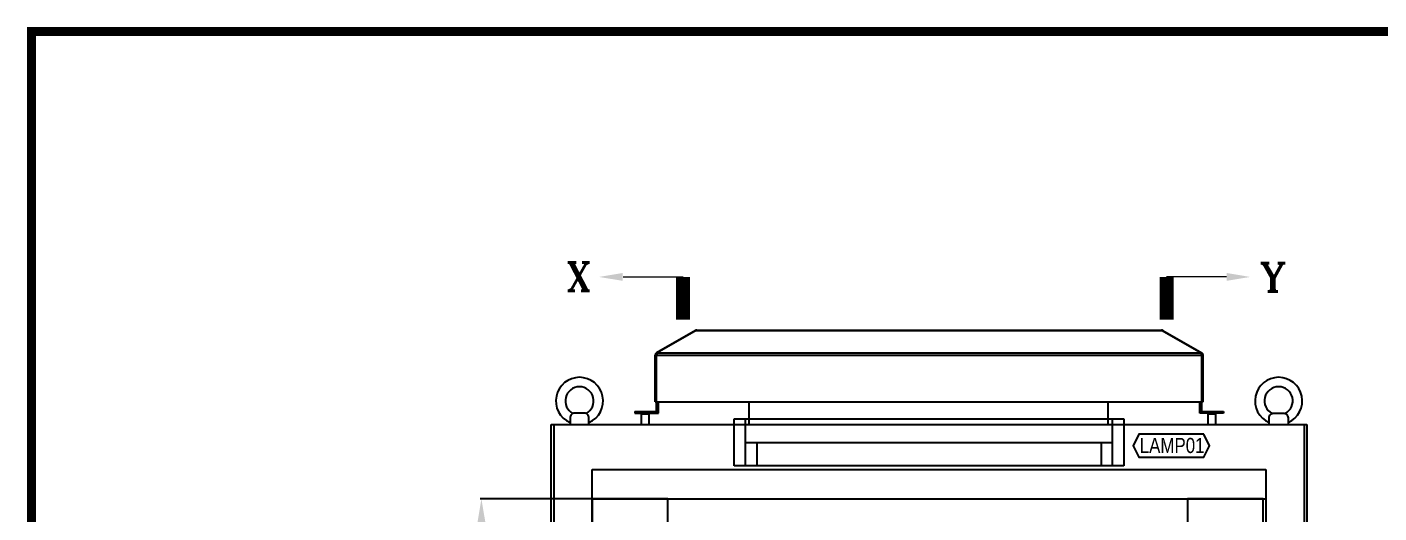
# Model space of a CAD drawing. Extents: x 81437 to 204847, y -54769 to -29444.
# Drawn here: x 91300 to 92731, y -51944 to -51430 of the extents above; entities that cross this region are included whole.
import ezdxf
from ezdxf.enums import TextEntityAlignment as Align
from ezdxf.lldxf.tags import DXFTag

# ---------------------------------------------------------------- set-up
doc = ezdxf.new("R2010")
doc.units = 0
doc.header["$LTSCALE"] = 100
doc.header["$MEASUREMENT"] = 0
for name, color, linetype in [('LOOP', 5, 'Continuous'), ('PANEL', 7, 'Continuous'), ('t', 1, 'Continuous'), ('TEXT', 7, 'Continuous')]:
    doc.layers.add(name, color=color, linetype=linetype)
doc.styles.add('HZ', font='arial.ttf', dxfattribs={"width": 0.7})
doc.styles.add('ROMANT', font='romant.shx')
doc.styles.get("Standard").update_dxf_attribs({"font": ''})
doc.styles.add('微软雅黑', font='')
doc.styles.get('Standard').set_extended_font_data('SimSun')
doc.styles.get('微软雅黑').set_extended_font_data('Microsoft YaHei')
tags = doc.linetypes.add('HIDDEN', pattern=[0.375, 0.25, -0.125]).pattern_tags.tags
tags[6:7] = [DXFTag(74, 4), DXFTag(75, 0), DXFTag(340, '0'), DXFTag(46, 1.0), DXFTag(50, 0.0), DXFTag(44, 0.0), DXFTag(45, 0.0)]
tags[4:5] = [DXFTag(74, 4), DXFTag(75, 0), DXFTag(340, '0'), DXFTag(46, 1.0), DXFTag(50, 0.0), DXFTag(44, 0.0), DXFTag(45, 0.0)]
doc.dimstyles.new('ISO-25', dxfattribs={"dimtxt": 35, "dimasz": 35, "dimexe": 1.25, "dimexo": 0.625, "dimtad": 1, "dimtoh": 1, "dimdec": 0, "dimtxsty": 'Standard', "dimcen": 2.5, "dimadec": 0, "dimazin": 0, "dimtfac": 1, "dimtdec": 0, "dimtmove": 0, "dimatfit": 3, "dimfxl": 1, "dimarcsym": 0})

# ---------------------------------------------------------------- blocks, each defined once
blk = doc.blocks.new('风帽正面')
at = {"linetype": 'Continuous'}
for p, q in [((60582.9, -62124.9), (60541.6, -62148.8)), ((60583.7, -62124.9), (60542.3, -62148.8)), ((60582.9, -62124.9), (60583.1, -62125.3)), ((60583.7, -62124.9), (61076.8, -62124.9)), ((60584.3, -62124.6), (61076.2, -62124.6)), ((61076.8, -62124.9), (61118.1, -62148.8)), ((61077.6, -62124.9), (61077.4, -62125.3)), ((61077.6, -62124.9), (61118.9, -62148.8)), ((60540.2, -62200.6), (60540.2, -62151.1)), ((60540.2, -62151.1), (60541.7, -62151.1)), ((60541.6, -62148.8), (60542.1, -62149.6)), ((60541.7, -62200.6), (60541.7, -62151.1)), ((60541.7, -62151.1), (61118.7, -62151.1)), ((60542.3, -62148.8), (61118.1, -62148.8)), ((61118.9, -62148.8), (61118.4, -62149.6)), ((61118.7, -62200.6), (61118.7, -62151.1)), ((61120.2, -62151.1), (61118.7, -62151.1)), ((61120.2, -62200.6), (61120.2, -62151.1)), ((60540.2, -62200.6), (60541.7, -62200.6)), ((60541.7, -62210.6), (60541.7, -62200.6)), ((60541.7, -62200.6), (61118.7, -62200.6)), ((60543.7, -62212.6), (60543.7, -62200.6)), ((60639.7, -62224.6), (60639.7, -62200.6)), ((61019.7, -62224.6), (61019.7, -62200.6)), ((61116.7, -62212.6), (61116.7, -62200.6)), ((61118.7, -62210.6), (61118.7, -62200.6)), ((61120.2, -62200.6), (61118.7, -62200.6)), ((60518.7, -62210.6), (60518.7, -62212.6)), ((60518.7, -62210.6), (60541.7, -62210.6)), ((60518.7, -62212.6), (60543.7, -62212.6)), ((60521.7, -62210.6), (60521.7, -62212.6)), ((60526.2, -62212.6), (60525.7, -62213.1)), ((60525.7, -62224.6), (60525.7, -62213.1)), ((60525.7, -62213.1), (60533.7, -62213.1)), ((60533.7, -62213.1), (60533.2, -62212.6)), ((60533.7, -62224.6), (60533.7, -62213.1)), ((60543.7, -62212.6), (60541.7, -62210.6)), ((61116.7, -62212.6), (61118.7, -62210.6)), ((61141.7, -62212.6), (61116.7, -62212.6)), ((61118.7, -62210.6), (61141.7, -62210.6)), ((61126.2, -62212.6), (61125.7, -62213.1)), ((61125.7, -62224.6), (61125.7, -62213.1)), ((61125.7, -62213.1), (61133.7, -62213.1)), ((61133.7, -62213.1), (61133.2, -62212.6)), ((61133.7, -62224.6), (61133.7, -62213.1)), ((61138.7, -62210.6), (61138.7, -62212.6)), ((61141.7, -62210.6), (61141.7, -62212.6))]:
    blk.add_line(p, q, dxfattribs=at)
for centre, radius, start, end in [((60584.3, -62127.3), 2.7, 90, 120), ((61076.2, -62127.3), 2.7, 60, 90), ((60542.9, -62151.1), 2.7, 120, 180), ((60693.6, -62183.3), 155.2, 167.8738, 168.0486), ((60588.1, -62160.6), 47.3, 167.3118, 167.8829), ((61072.4, -62160.6), 47.3, 12.1171, 12.6882), ((60966.9, -62183.3), 155.2, 11.9514, 12.1262), ((61117.5, -62151.1), 2.7, 0, 60)]:
    blk.add_arc(centre, radius, start, end, dxfattribs=at)
for points, start_tangent, end_tangent in [([(60583.7, -62124.9), (60583.8, -62124.8), (60584.1, -62124.6)], (0.647129, 0.762381), (0.925529, 0.378677)), ([(60584.1, -62124.6), (60584.3, -62124.6)], (0.925529, 0.378677), (1, 0)), ([(61076.4, -62124.6), (61076.2, -62124.6)], (-0.925529, 0.378677), (-1, 0)), ([(61076.8, -62124.9), (61076.7, -62124.8), (61076.4, -62124.6)], (-0.647129, 0.762381), (-0.925529, 0.378677)), ([(60542.1, -62149.4), (60542.1, -62149.6), (60541.9, -62150.2)], (-0.266985, -0.963701), (-0.2203, -0.975432)), ([(60542.3, -62148.8), (60542.3, -62148.9), (60542.1, -62149.4)], (-0.390683, -0.920525), (-0.266985, -0.963701)), ([(61118.1, -62148.8), (61118.2, -62148.9), (61118.3, -62149.4)], (0.390683, -0.920525), (0.266985, -0.963701)), ([(61118.3, -62149.4), (61118.4, -62149.6), (61118.5, -62150.2)], (0.266985, -0.963701), (0.2203, -0.975432))]:
    blk.add_spline(points, degree=3, dxfattribs=dict(at, start_tangent=start_tangent, end_tangent=end_tangent))
blk = doc.blocks.new('LAMP')
at = {"layer": 'PANEL', "color": 9}
for p, q in [((-206.2, 0), (206.2, 0)), ((-206.2, -50), (-206.2, 0)), ((-194.2, -50), (-194.2, 0)), ((194.2, -50), (194.2, 0)), ((206.2, 0), (206.2, -50)), ((-194.2, -25), (194.2, -25)), ((-182.2, -25), (-182.2, -50)), ((182.2, -25), (182.2, -50)), ((206.2, -50), (-206.2, -50))]:
    blk.add_line(p, q, dxfattribs=at)
blk = doc.blocks.new('*D168')
at = {"color": 0, "lineweight": -2, "transparency": 16777216}
for p, q in [((91897.5, -51929.4), (91779.7, -51929.4)), ((91780.9, -51964.4), (91780.9, -53694.9)), ((91897.5, -53729.9), (91779.7, -53729.9))]:
    blk.add_line(p, q, dxfattribs=at)
at = {"color": 0, "transparency": 16777216}
for points in [[(91775.1, -51964.4), (91786.8, -51964.4), (91780.9, -51929.4)], [(91775.1, -53694.9), (91786.8, -53694.9), (91780.9, -53729.9)]]:
    blk.add_solid(points, dxfattribs=at)
at = {"layer": 'Defpoints', "color": 0, "transparency": 16777216}
for p in [(91898.2, -51929.4), (91780.9, -53729.9), (91898.2, -53729.9)]:
    blk.add_point(p, dxfattribs=at)
at = {"color": 0, "transparency": 16777216, "insert": (91762.8, -52829.6), "char_height": 35, "attachment_point": 5, "rotation": 90}
blk.add_mtext('1800', dxfattribs=at)
blk = doc.blocks.new('图框')
at = {"layer": 't', "color": 7, "const_width": 9.62}
blk.add_lwpolyline([(4109.5, -3210.4), (4109.5, -58.9), (-6.2, -58.9), (-6.2, -3210.4)], close=True, dxfattribs=at)
at = {"color": 7, "style": '微软雅黑', "flags": 8}
for tag, p, height in [('DWG.NAME:', (1375.5, -2969.2), 25), ('DWG.NO.:', (3122, -3089.3), 24), ('图纸编号', (3309.2, -3111.3), 24), ('FILENO.:', (3122.5, -3165), 24), ('文档号', (3311.6, -3183), 24)]:
    blk.add_attdef(tag, p, '', height=height, dxfattribs=at)
at = {"color": 7, "style": '微软雅黑', "width": 0.8, "flags": 8}
for tag, p, height in [('PROJECTNAME:', (3119.3, -2971.7), 24), ('PROJECT_NAME', (3324.7, -2969.2), 25)]:
    blk.add_attdef(tag, p, '', height=height, dxfattribs=at)
at = {"color": 7, "style": '微软雅黑', "flags": 8}
for tag, p in [('图纸名称:', (1371.6, -3024.8)), ('项目名称', (3272.9, -3045.6))]:
    blk.add_attdef(tag, text='', height=25, dxfattribs=at).set_placement(p, align=Align.BOTTOM_LEFT)
for tag, height, width, p in [('RENLIU', 24, 0.7, (692, -3009.2)), ('SHUFENWANG', 24, 0.7, (879.6, -3009.2)), ('FANGHOU', 24, 0.7, (1063.6, -3009.2)), ('DANDANLI', 24, 0.7, (1243.9, -3009.2)), ('#10STATIONONTROLCABINETCOVER', 30, 0.6, (1771.7, -3076)), ('HANGZHOUHOLLYSYSAUTOMATIONCO.,LTD.', 24, 0.7, (2763.9, -3104.6))]:
    blk.add_attdef(tag, text='', height=height, dxfattribs=dict(at, width=width)).set_placement(p, align=Align.MIDDLE)
at = {"color": 7, "flags": 8}
blk.add_attdef('A', text='', height=23, dxfattribs=at).set_placement((53.7, -3033.7), align=Align.MIDDLE)
at = {"color": 7, "style": '微软雅黑', "flags": 8}
for tag, height, p in [('设计时间', 23, (207.7, -3033.7)), ('刘仁', 23, (692, -3061.1)), ('王姝芬', 23, (879.6, -3061.1)), ('侯方', 23, (1063.6, -3061.1)), ('李丹丹', 23, (1243.9, -3061.1)), ('PAGEXOFX', 24, (3947.6, -3097.9)), ('REV.', 24, (53.2, -3121.9)), ('DATE', 24, (202.7, -3121.9)), ('DESCRIPTION', 24, (445.6, -3121.9)), ('PREPARED', 24, (692, -3121.9)), ('CHECKED', 24, (879.6, -3121.9)), ('SIGNED', 24, (1063.6, -3121.9)), ('APPROVED', 24, (1243.9, -3121.9)), ('图纸名称', 30, (1771.7, -3153.6)), ('第几页共几页', 24, (3947.6, -3172.9))]:
    blk.add_attdef(tag, text='', height=height, dxfattribs=at).set_placement(p, align=Align.MIDDLE)

msp = doc.modelspace()

# ---------------------------------------------------------------- linework, layer by layer
at = {"color": 7}
for p, q in [((91854.7, -53960.9), (91854.7, -51850.9)), ((91854.7, -51850.9), (92654.7, -51850.9)), ((92654.7, -51850.9), (92654.7, -53960.9)), ((91898.2, -53807.4), (91898.2, -51898.4))]:
    msp.add_line(p, q, dxfattribs=at)
at = {"color": 7, "linetype": 'HIDDEN'}
for p, q in [((91857.9, -53850.9), (91857.9, -51850.9)), ((92651.7, -51850.9), (92651.7, -53850.9))]:
    msp.add_line(p, q, dxfattribs=at)
at = {"color": 7, "linetype": 'Continuous'}
msp.add_line((91899.2, -51898.4), (92611.2, -51898.4), dxfattribs=at)
for p, q in [((92611.2, -51898.4), (92611.2, -53850.9)), ((91898.2, -51929.4), (92611.2, -51929.4)), ((91898.2, -51929.4), (92611.2, -51929.4))]:
    msp.add_line(p, q)
at = {"color": 7}
for points in [[(91894.7, -51850.9), (91894.7, -51843.8, 0.414214), (91889.7, -51838.8), (91879.7, -51838.8, 0.414214), (91874.7, -51843.8), (91874.7, -51850.9)], [(92614.7, -51850.9), (92614.7, -51843.8, -0.414214), (92619.7, -51838.8), (92629.7, -51838.8, -0.414214), (92634.7, -51843.8), (92634.7, -51850.9)]]:
    msp.add_lwpolyline(points, format="xyb", dxfattribs=at)
at = {"color": 3}
msp.add_lwpolyline([(92545.4, -51861.2), (92476.7, -51861.2), (92470.6, -51873.3), (92476.7, -51885.4), (92545.4, -51885.4), (92551.5, -51873.3), (92545.4, -51861.2)], dxfattribs=at)
at = {"color": 7}
msp.add_lwpolyline([(91898.2, -51898.4), (92611.2, -51898.4)], dxfattribs=at)
for points in [[(91898.2, -53729.9), (91978.2, -53729.9), (91978.2, -51929.4), (91898.2, -51929.4)], [(91978.2, -51929.4), (92528.2, -51929.4), (92528.2, -52009.4), (91978.2, -52009.4)], [(92528.2, -53729.9), (92608.2, -53729.9), (92608.2, -51929.4), (92528.2, -51929.4)]]:
    msp.add_lwpolyline(points, close=True)
for centre, radius, start, end in [((91884.7, -51825.9), 25, 293.5782, 246.4218), ((91884.7, -51825.9), 15, 297.5291, 242.4709), ((92624.7, -51825.9), 25, 293.5782, 246.4218), ((92624.7, -51825.9), 15, 297.5291, 242.4709)]:
    msp.add_arc(centre, radius, start, end, dxfattribs=at)
at = {"layer": 'LOOP', "color": 5, "lineweight": 0}
for p, q in [((91930.9, -51694.7), (91994.3, -51694.7)), ((92569.6, -51694.7), (92506.2, -51694.7))]:
    msp.add_line(p, q, dxfattribs=at)
at = {"layer": 'LOOP', "color": 5, "lineweight": 0, "const_width": 15}
for points in [[(91994.3, -51694.7), (91994.3, -51739.8)], [(92506.2, -51694.7), (92506.2, -51739.8)]]:
    msp.add_lwpolyline(points, dxfattribs=at)
at = {"layer": 'LOOP', "color": 5, "lineweight": 0}
for points in [[(91930.4, -51690.5), (91905.4, -51694.7), (91930.4, -51698.8)], [(92569.6, -51698.8), (92594.6, -51694.7), (92569.6, -51690.5)]]:
    msp.add_solid(points, dxfattribs=at)

# ---------------------------------------------------------------- block references
at = {"color": 1}
msp.add_blockref('图框', (91311, -51376.2), dxfattribs=at)
at = {"lineweight": 20}
msp.add_blockref('风帽正面', (31424.6, 10373.7), dxfattribs=at)
at = {"color": 7}
msp.add_blockref('LAMP', (92254.7, -51844.7), dxfattribs=at)

# ---------------------------------------------------------------- texts
at = {"style": 'HZ', "width": 0.8}
msp.add_text('LAMP01', height=16, dxfattribs=at).set_placement((92477.7, -51881))
at = {"layer": 'TEXT', "color": 5, "lineweight": 0, "style": 'ROMANT'}
for s, p in [('X', (91883.8, -51709.4)), ('Y', (92618.6, -51710))]:
    msp.add_text(s, height=30, dxfattribs=at).set_placement(p, align=Align.CENTER)

# ---------------------------------------------------------------- dimensions: what is measured, and where the dimension line sits
at = {"color": 3}
dim = msp.add_linear_dim(base=(91780.9173, -53729.85218), p1=(91898.15185, -51929.35221), p2=(91898.15185, -53729.85218), angle=90, dimstyle='ISO-25', dxfattribs=at)
dim.commit()
dim.dimension.update_dxf_attribs({"geometry": '*D168', "text_midpoint": (91762.7923, -52829.60219)})

doc.saveas('drawing.dxf')
